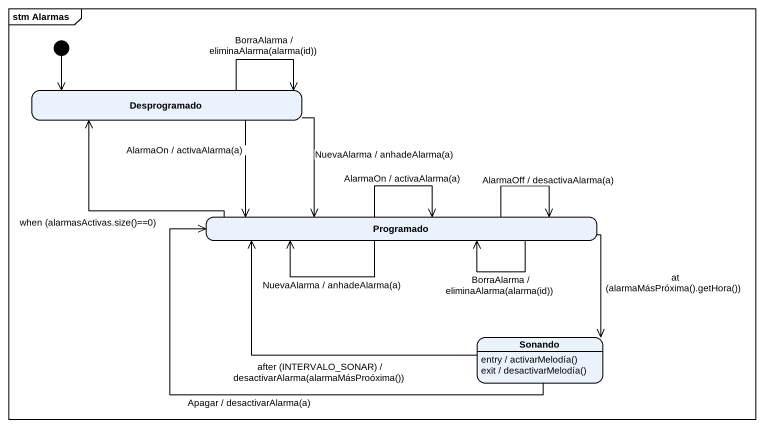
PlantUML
@startuml
mainframe stm Alarmas
hide empty description
state Desprogramado
state Programado
state Sonando
Sonando : entry / activarMelodía()
Sonando : exit / desactivarMelodía()
[*] -right-> Desprogramado
Desprogramado --> Desprogramado : BorraAlarma / eliminaAlarma(alarma(id))
Desprogramado -right-> Programado : AlarmaOn / activaAlarma(a)
Desprogramado -right-> Programado : NuevaAlarma / anhadeAlarma(a)
Programado -left-> Desprogramado : when (alarmasActivas.size()==0)
Programado --> Programado : BorraAlarma / eliminaAlarma(alarma(id))
Programado --> Programado : AlarmaOff / desactivaAlarma(a)
Programado --> Programado : AlarmaOn / activaAlarma(a)
Programado --> Programado : NuevaAlarma / anhadeAlarma(a)
Programado --> Sonando : at (alarmaMásPróxima().getHora())
Sonando -up-> Programado : Apagar / desactivarAlarma(a)
Sonando -up-> Programado : after (INTERVALO_SONAR) / desactivarAlarma(alarmaMásProóxima())
@enduml
